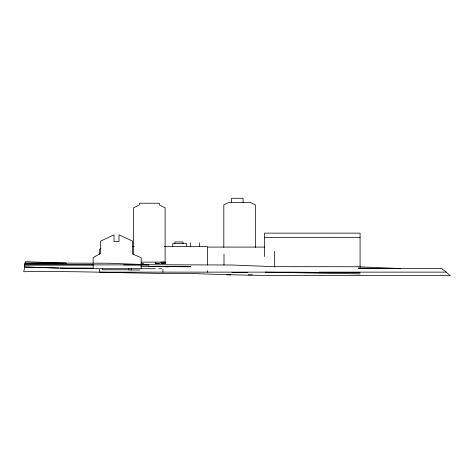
<?xml version="1.0" encoding="UTF-8"?>
<svg xmlns="http://www.w3.org/2000/svg" width="474" height="474" viewBox="0 0 474 474"><rect width="100%" height="100%" fill="white"/><g stroke="black" fill="none" stroke-linecap="round" stroke-linejoin="round"><path stroke-width="0.71" d="M123.838 264.919L148.883 264.889L24.761 264.936L24.227 266.548L24.767 267.028L65.667 268.266L92.951 268.254M24.761 264.936L24.381 264.883L25.424 261.713L66.028 263.135L107.432 263.218L148.516 264.723L231.75 265.002L273.581 266.655L357.283 266.738L399.955 268.533L442.029 268.562L443.291 270.05L444.369 270.5L450.3 275.732C364.607 274.565 278.836 277.314 193.208 273.486C136.696 273.948 80.225 270.69 23.7 271.726L24.767 267.028L58.717 268.006M100.909 248.601L99.623 249.105L99.623 254.141M161.723 263.52L165.118 263.177M141.276 264.664L143.361 264.456L143.361 263.408L141.163 263.408M161.178 263.591L165.349 263.177L165.349 262.128L141.228 262.128M165.349 263.177L161.047 263.591L161.047 262.128L165.118 262.128L165.118 207.843L159.3 204.869L159.3 203.228L139.415 203.228L139.415 204.869L133.591 207.843L133.591 254.793M66.028 263.135L24.968 263.183L66.419 263.165M264.48 237.646L360.08 237.664M132.738 246.498L134.255 246.498M164.377 246.498L207.422 246.498M264.48 247.09L207.422 247.09L207.422 264.966M155.353 263.591L159.779 263.591M24.381 264.883L93.034 264.913M165.367 266.88L168.3 266.88M155.353 268.705L93.141 268.705L93.141 264.533M158.891 268.705L161.758 268.705M128.804 269.984L139.824 269.984M319.126 272.135L446.135 272.135M231.946 272.384L247.523 272.384M226.91 274.837L230.838 274.837M248.352 274.837L252.287 274.837M93.1 268.237L60.192 268.047M148.901 266.53L190.702 266.738L140.837 266.335M399.955 268.533L358.202 268.231L400.364 268.533M360.08 272.775L291.996 272.135L99.623 272.135L99.623 269.256M265.221 272.147L360.08 273.907M156.77 263.313L158.903 263.52M360.08 267.348L360.08 233.137L264.48 233.155L264.48 256.535M274.671 251.35L274.671 267.17M255.344 247.398L255.344 204.851L250.337 202.475L228.823 202.475L223.817 204.851L223.817 247.398M243.085 202.475L243.085 198.268L231.662 198.268L231.662 202.475M223.995 254.348L223.995 265.043M207.422 270.701L207.422 272.135M199.412 242.86L199.412 246.8M190.394 242.86L190.394 246.8M186.448 246.367L186.448 243.482L172.785 243.482L172.785 246.367M183.059 243.482L183.059 241.977L174.829 241.977L174.829 243.482M162.92 269.268L162.92 272.135M155.579 262.128L155.579 263.591M141.211 268.705L141.211 257.72L132.483 253.975L132.483 241.059L118.998 234.843L118.998 241.61L114.015 241.61L114.015 234.843L100.678 241.059L100.678 253.418L93.141 257.583L93.141 263.147M131.132 268.705L131.132 269.984M128.804 268.705L128.804 269.789L102.437 269.765L102.437 268.705"/></g></svg>
